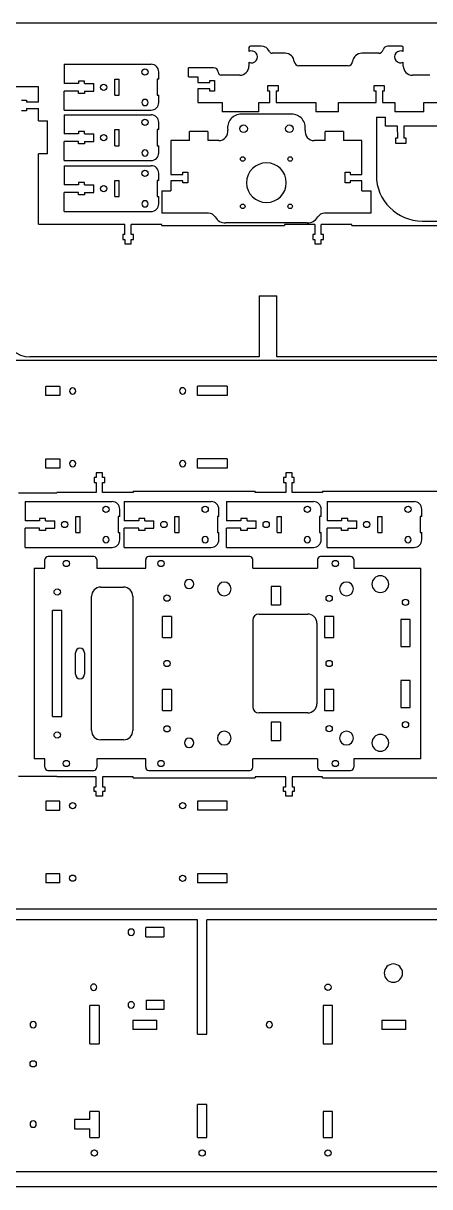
# Model space of a CAD drawing. Header units: millimetres. Extents: x -2614 to 1371, y 670 to 4202.
# Drawn here: x -2140 to -1874, y 3440 to 4202 of the extents above; entities that cross this region are included whole.
import ezdxf

# ---------------------------------------------------------------- set-up
doc = ezdxf.new("R2010")
doc.units = ezdxf.units.MM
doc.linetypes.add('HIDDEN', pattern=[9.525, 6.35, -3.175])
doc.layers.get('0').update_dxf_attribs({"lineweight": 70})
doc.layers.add('Hidden', color=7, linetype='HIDDEN', lineweight=70)

msp = doc.modelspace()

# ---------------------------------------------------------------- linework, layer by layer
at = {"color": 7, "lineweight": -3}
for p, q in [((-1343.75, 4201.8), (-2613.75, 4201.8)), ((-1992.12, 4185.85), (-1992.12, 4183.3)), ((-1984.22, 4186.85), (-1991.12, 4186.85)), ((-1892.12, 4186.85), (-1901.31, 4186.85)), ((-1891.12, 4183.3), (-1891.12, 4185.85)), ((-1992.12, 4176.26), (-1992.12, 4173.78)), ((-1968.43, 4182.12), (-1976.92, 4182.12)), ((-1907.17, 4182.12), (-1918.3, 4182.12)), ((-1891.12, 4173.78), (-1891.12, 4176.26)), ((-2113.17, 4174.91), (-2056.17, 4174.91)), ((-2113.17, 4174.91), (-2113.17, 4162.41)), ((-2051.17, 4165.16), (-2051.17, 4169.91)), ((-2031.62, 4166.72), (-2031.62, 4172.72)), ((-2015.27, 4172.72), (-2031.62, 4172.72)), ((-1927.26, 4173.95), (-1959.47, 4173.95)), ((-2103.66, 4162.41), (-2113.17, 4162.41)), ((-2103.66, 4163.91), (-2103.66, 4162.41)), ((-2099.66, 4163.91), (-2103.66, 4163.91)), ((-2099.66, 4162.41), (-2099.66, 4163.91)), ((-2099.66, 4162.41), (-2093.66, 4162.41)), ((-2093.66, 4157.41), (-2093.66, 4162.41)), ((-2079.97, 4154.66), (-2079.97, 4165.16)), ((-2079.97, 4165.16), (-2077.17, 4165.16)), ((-2077.17, 4154.66), (-2077.17, 4165.16)), ((-2052.17, 4165.16), (-2052.17, 4154.66)), ((-2051.17, 4165.16), (-2052.17, 4165.16)), ((-2031.62, 4166.72), (-2025.62, 4166.72)), ((-2025.62, 4166.72), (-2025.62, 4162.9)), ((-2025.62, 4162.9), (-2017.82, 4162.9)), ((-2017.82, 4162.9), (-2017.82, 4164.35)), ((-2017.82, 4164.35), (-2014.62, 4164.35)), ((-2014.62, 4164.35), (-2014.62, 4157.35)), ((-1998.12, 4167.78), (-2010.27, 4167.78)), ((-1979.89, 4160.85), (-1979.89, 4157.65)), ((-1972.89, 4160.85), (-1979.89, 4160.85)), ((-1972.89, 4157.65), (-1972.89, 4160.85)), ((-1910.35, 4160.85), (-1910.35, 4157.65)), ((-1903.35, 4160.85), (-1910.35, 4160.85)), ((-1903.35, 4157.65), (-1903.35, 4160.85)), ((-1873.83, 4167.78), (-1885.12, 4167.78)), ((-2129.96, 4160.25), (-2146.47, 4160.25)), ((-2129.96, 4150.07), (-2129.96, 4160.25)), ((-2103.66, 4157.41), (-2113.17, 4157.41)), ((-2113.17, 4144.91), (-2113.17, 4157.41)), ((-2103.66, 4155.91), (-2103.66, 4157.41)), ((-2099.66, 4155.91), (-2103.66, 4155.91)), ((-2099.66, 4157.41), (-2093.66, 4157.41)), ((-2099.66, 4157.41), (-2099.66, 4155.91)), ((-2079.97, 4154.66), (-2077.17, 4154.66)), ((-2052.17, 4154.66), (-2051.17, 4154.66)), ((-2051.17, 4149.91), (-2051.17, 4154.66)), ((-2017.82, 4158.8), (-2025.62, 4158.8)), ((-2025.62, 4158.8), (-2025.62, 4149.85)), ((-2017.82, 4157.35), (-2017.82, 4158.8)), ((-2014.62, 4157.35), (-2017.82, 4157.35)), ((-1979.89, 4157.65), (-1978.44, 4157.65)), ((-1978.44, 4149.85), (-1978.44, 4157.65)), ((-1974.34, 4157.65), (-1972.89, 4157.65)), ((-1974.34, 4157.65), (-1974.34, 4149.85)), ((-1910.35, 4157.65), (-1908.9, 4157.65)), ((-1908.9, 4149.85), (-1908.9, 4157.65)), ((-1904.8, 4157.65), (-1903.35, 4157.65)), ((-1904.8, 4157.65), (-1904.8, 4149.85)), ((-2140.96, 4151.52), (-2137.76, 4151.52)), ((-2137.76, 4151.52), (-2137.76, 4150.07)), ((-2129.96, 4150.07), (-2137.76, 4150.07)), ((-2137.76, 4145.97), (-2129.96, 4145.97)), ((-2137.76, 4145.97), (-2137.76, 4144.52)), ((-2129.96, 4137.97), (-2129.96, 4145.97)), ((-2025.62, 4149.85), (-2009.62, 4149.85)), ((-2009.62, 4149.85), (-2009.62, 4143.85)), ((-1985.62, 4143.85), (-1985.62, 4149.85)), ((-1985.62, 4149.85), (-1978.44, 4149.85)), ((-1974.34, 4149.85), (-1948.36, 4149.85)), ((-1948.36, 4149.85), (-1948.36, 4143.85)), ((-1933.56, 4143.85), (-1933.56, 4149.85)), ((-1933.56, 4149.85), (-1908.9, 4149.85)), ((-1904.8, 4149.85), (-1896.62, 4149.85)), ((-1896.62, 4149.85), (-1896.62, 4143.85)), ((-1877.62, 4143.85), (-1877.62, 4149.85)), ((-1877.62, 4149.85), (-1856.62, 4149.85)), ((-2137.76, 4144.52), (-2140.96, 4144.52)), ((-2129.96, 4137.97), (-2123.96, 4137.97)), ((-2123.96, 4116.3), (-2123.96, 4137.97)), ((-2113.17, 4144.91), (-2056.17, 4144.91)), ((-2113.17, 4141.87), (-2056.17, 4141.87)), ((-2113.17, 4141.87), (-2113.17, 4129.37)), ((-1985.62, 4143.85), (-2009.62, 4143.85)), ((-1964.22, 4142.3), (-1997.12, 4142.3)), ((-1933.56, 4143.85), (-1948.36, 4143.85)), ((-1908.74, 4140.32), (-1902.74, 4140.32)), ((-1908.74, 4140.32), (-1908.74, 4102.29)), ((-1902.74, 4134.32), (-1902.74, 4140.32)), ((-1877.62, 4143.85), (-1896.62, 4143.85)), ((-2103.66, 4130.87), (-2103.66, 4129.37)), ((-2099.66, 4130.87), (-2103.66, 4130.87)), ((-2099.66, 4129.37), (-2099.66, 4130.87)), ((-2079.97, 4121.62), (-2079.97, 4132.12)), ((-2079.97, 4132.12), (-2077.17, 4132.12)), ((-2077.17, 4121.62), (-2077.17, 4132.12)), ((-2052.17, 4132.12), (-2052.17, 4121.62)), ((-2051.17, 4132.12), (-2052.17, 4132.12)), ((-2051.17, 4132.12), (-2051.17, 4136.87)), ((-2019.04, 4130.95), (-2031.04, 4130.95)), ((-2031.04, 4124.95), (-2031.04, 4130.95)), ((-2019.04, 4130.95), (-2019.04, 4124.95)), ((-1930.3, 4130.95), (-1942.3, 4130.95)), ((-1942.3, 4124.95), (-1942.3, 4130.95)), ((-1930.3, 4130.95), (-1930.3, 4124.95)), ((-1894.87, 4134.32), (-1902.74, 4134.32)), ((-1894.79, 4126.53), (-1894.87, 4134.32)), ((-1841.74, 4134.32), (-1890.69, 4134.32)), ((-1890.69, 4134.32), (-1890.69, 4126.53)), ((-2103.66, 4129.37), (-2113.17, 4129.37)), ((-2103.66, 4124.37), (-2113.17, 4124.37)), ((-2113.17, 4111.87), (-2113.17, 4124.37)), ((-2103.66, 4122.87), (-2103.66, 4124.37)), ((-2099.66, 4122.87), (-2103.66, 4122.87)), ((-2099.66, 4129.37), (-2093.66, 4129.37)), ((-2099.66, 4124.37), (-2093.66, 4124.37)), ((-2099.66, 4124.37), (-2099.66, 4122.87)), ((-2093.66, 4124.37), (-2093.66, 4129.37)), ((-2031.04, 4124.95), (-2043.17, 4124.95)), ((-2043.17, 4124.95), (-2043.17, 4102.77)), ((-2011.93, 4124.95), (-2019.04, 4124.95)), ((-1942.3, 4124.95), (-1949.4, 4124.95)), ((-1918.17, 4124.95), (-1930.3, 4124.95)), ((-1918.17, 4102.77), (-1918.17, 4124.95)), ((-1894.79, 4126.53), (-1896.24, 4126.51)), ((-1896.24, 4126.51), (-1896.24, 4123.31)), ((-1896.24, 4123.31), (-1889.24, 4123.33)), ((-1889.24, 4126.53), (-1890.69, 4126.53)), ((-1889.24, 4123.33), (-1889.24, 4126.53)), ((-2129.96, 4070.25), (-2129.96, 4116.3)), ((-2123.96, 4116.3), (-2129.96, 4116.3)), ((-2079.97, 4121.62), (-2077.17, 4121.62)), ((-2052.17, 4121.62), (-2051.17, 4121.62)), ((-2051.17, 4116.87), (-2051.17, 4121.62)), ((-2113.17, 4111.87), (-2056.17, 4111.87)), ((-2113.17, 4108.52), (-2056.17, 4108.52)), ((-2113.17, 4108.52), (-2113.17, 4096.02)), ((-2051.17, 4098.77), (-2051.17, 4103.52)), ((-2043.17, 4102.77), (-2035.37, 4102.77)), ((-2035.37, 4102.77), (-2035.37, 4104.22)), ((-2035.37, 4104.22), (-2032.17, 4104.22)), ((-2032.17, 4104.22), (-2032.17, 4097.22)), ((-1929.17, 4097.22), (-1929.17, 4104.22)), ((-1929.17, 4104.22), (-1925.97, 4104.22)), ((-1925.97, 4104.22), (-1925.97, 4102.77)), ((-1925.97, 4102.77), (-1918.17, 4102.77)), ((-2103.66, 4096.02), (-2113.17, 4096.02)), ((-2103.66, 4097.52), (-2103.66, 4096.02)), ((-2099.66, 4097.52), (-2103.66, 4097.52)), ((-2099.66, 4096.02), (-2099.66, 4097.52)), ((-2099.66, 4096.02), (-2093.66, 4096.02)), ((-2093.66, 4091.02), (-2093.66, 4096.02)), ((-2079.97, 4088.27), (-2079.97, 4098.77)), ((-2079.97, 4098.77), (-2077.17, 4098.77)), ((-2077.17, 4088.27), (-2077.17, 4098.77)), ((-2052.17, 4098.77), (-2052.17, 4088.27)), ((-2051.17, 4098.77), (-2052.17, 4098.77)), ((-2049.17, 4092.04), (-2043.17, 4092.04)), ((-2049.17, 4092.04), (-2049.17, 4077.38)), ((-2043.17, 4098.67), (-2043.17, 4092.04)), ((-2035.37, 4098.67), (-2043.17, 4098.67)), ((-2035.37, 4097.22), (-2035.37, 4098.67)), ((-2032.17, 4097.22), (-2035.37, 4097.22)), ((-1925.97, 4097.22), (-1929.17, 4097.22)), ((-1925.97, 4098.67), (-1925.97, 4097.22)), ((-1918.17, 4098.67), (-1925.97, 4098.67)), ((-1918.17, 4092.04), (-1918.17, 4098.67)), ((-1918.17, 4092.04), (-1912.17, 4092.04)), ((-1912.17, 4077.38), (-1912.17, 4092.04)), ((-2103.66, 4091.02), (-2113.17, 4091.02)), ((-2113.17, 4078.52), (-2113.17, 4091.02)), ((-2103.66, 4089.52), (-2103.66, 4091.02)), ((-2099.66, 4089.52), (-2103.66, 4089.52)), ((-2099.66, 4091.02), (-2093.66, 4091.02)), ((-2099.66, 4091.02), (-2099.66, 4089.52)), ((-2079.97, 4088.27), (-2077.17, 4088.27)), ((-2052.17, 4088.27), (-2051.17, 4088.27)), ((-2051.17, 4083.52), (-2051.17, 4088.27)), ((-2113.17, 4078.52), (-2056.17, 4078.52)), ((-2018.56, 4077.38), (-2049.17, 4077.38)), ((-1912.17, 4077.38), (-1942.77, 4077.38)), ((-2129.96, 4070.25), (-2104.01, 4070.25)), ((-2104.01, 4070.25), (-2104.01, 4069.95)), ((-2073.26, 4069.95), (-2104.01, 4069.95)), ((-2073.26, 4063.45), (-2073.26, 4069.95)), ((-2049.16, 4069.95), (-2069.16, 4069.95)), ((-2069.16, 4063.45), (-2069.16, 4069.95)), ((-2049.16, 4069.25), (-2049.16, 4069.95)), ((-2049.16, 4069.25), (-1968.93, 4069.25)), ((-1953.97, 4070.99), (-2007.37, 4070.99)), ((-1948.93, 4069.95), (-1968.93, 4069.95)), ((-1968.93, 4069.95), (-1968.93, 4069.25)), ((-1948.93, 4069.95), (-1948.93, 4063.45)), ((-1924.83, 4069.95), (-1944.83, 4069.95)), ((-1944.83, 4063.45), (-1944.83, 4069.95)), ((-1924.83, 4069.25), (-1924.83, 4069.95)), ((-1924.83, 4069.25), (-1844.85, 4069.25)), ((-1878.74, 4072.29), (-1676.23, 4072.29)), ((-2074.71, 4063.45), (-2074.71, 4060.25)), ((-2073.26, 4063.45), (-2074.71, 4063.45)), ((-2067.71, 4063.45), (-2069.16, 4063.45)), ((-2067.71, 4060.25), (-2067.71, 4063.45)), ((-1950.38, 4063.45), (-1950.38, 4060.25)), ((-1948.93, 4063.45), (-1950.38, 4063.45)), ((-1943.38, 4063.45), (-1944.83, 4063.45)), ((-1943.38, 4060.25), (-1943.38, 4063.45)), ((-2074.71, 4060.25), (-2073.26, 4060.25)), ((-2073.26, 4060.25), (-2073.26, 4057.25)), ((-2073.26, 4057.25), (-2069.16, 4057.25)), ((-2069.16, 4060.25), (-2067.71, 4060.25)), ((-2069.16, 4057.25), (-2069.16, 4060.25)), ((-1950.38, 4060.25), (-1948.93, 4060.25)), ((-1948.93, 4060.25), (-1948.93, 4057.25)), ((-1948.93, 4057.25), (-1944.83, 4057.25)), ((-1944.83, 4060.25), (-1943.38, 4060.25)), ((-1944.83, 4057.25), (-1944.83, 4060.25)), ((-1985.43, 4023.25), (-1985.43, 3983.25)), ((-1985.43, 4023.25), (-1973.88, 4023.25)), ((-1973.88, 3983.25), (-1973.88, 4023.25)), ((-2191.18, 3981.26), (-1367.54, 3981.26)), ((-1985.43, 3983.25), (-2135.46, 3983.25)), ((-1546.97, 3983.25), (-1973.88, 3983.25)), ((-2125.09, 3958.06), (-2125.09, 3963.95)), ((-2115.94, 3963.95), (-2125.09, 3963.95)), ((-2115.94, 3963.95), (-2115.94, 3958.06)), ((-2006.3, 3964.04), (-2025.72, 3964.04)), ((-2025.72, 3958.06), (-2025.72, 3964.04)), ((-2006.3, 3964.04), (-2006.3, 3958.06)), ((-2115.94, 3958.06), (-2125.09, 3958.06)), ((-2006.3, 3958.06), (-2025.72, 3958.06)), ((-2125.13, 3910.44), (-2125.13, 3916.44)), ((-2125.13, 3916.44), (-2115.97, 3916.44)), ((-2115.97, 3910.44), (-2125.13, 3910.44)), ((-2115.97, 3916.44), (-2115.97, 3910.44)), ((-2025.75, 3910.47), (-2025.75, 3916.47)), ((-2006.33, 3916.47), (-2025.75, 3916.47)), ((-2006.33, 3910.47), (-2025.75, 3910.47)), ((-2006.33, 3916.47), (-2006.33, 3910.47)), ((-2093.53, 3904.26), (-2093.53, 3901.06)), ((-2092.08, 3904.26), (-2093.53, 3904.26)), ((-2092.08, 3907.26), (-2092.08, 3904.26)), ((-2087.98, 3907.26), (-2092.08, 3907.26)), ((-2087.98, 3904.26), (-2087.98, 3907.26)), ((-2086.53, 3904.26), (-2087.98, 3904.26)), ((-2086.53, 3901.06), (-2086.53, 3904.26)), ((-1969.47, 3904.26), (-1969.47, 3901.06)), ((-1968.02, 3904.26), (-1969.47, 3904.26)), ((-1968.02, 3907.26), (-1968.02, 3904.26)), ((-1963.92, 3907.26), (-1968.02, 3907.26)), ((-1963.92, 3904.26), (-1963.92, 3907.26)), ((-1962.47, 3904.26), (-1963.92, 3904.26)), ((-1962.47, 3901.06), (-1962.47, 3904.26)), ((-2142.93, 3894.26), (-2117.93, 3894.26)), ((-2092.08, 3894.56), (-2117.93, 3894.56)), ((-2117.93, 3894.26), (-2117.93, 3894.56)), ((-2093.53, 3901.06), (-2092.08, 3901.06)), ((-2092.08, 3901.06), (-2092.08, 3894.56)), ((-2087.98, 3901.06), (-2086.53, 3901.06)), ((-2087.98, 3894.56), (-2087.98, 3901.06)), ((-2067.98, 3894.56), (-2087.98, 3894.56)), ((-2067.98, 3895.26), (-2067.98, 3894.56)), ((-2067.98, 3895.26), (-1988.02, 3895.26)), ((-1988.02, 3894.56), (-1988.02, 3895.26)), ((-1968.02, 3894.56), (-1988.02, 3894.56)), ((-1969.47, 3901.06), (-1968.02, 3901.06)), ((-1968.02, 3901.06), (-1968.02, 3894.56)), ((-1963.92, 3901.06), (-1962.47, 3901.06)), ((-1963.92, 3894.56), (-1963.92, 3901.06)), ((-1943.92, 3894.56), (-1963.92, 3894.56)), ((-1943.92, 3895.26), (-1943.92, 3894.56)), ((-1943.92, 3895.26), (-1863.68, 3895.26)), ((-2138.69, 3888.52), (-2081.69, 3888.52)), ((-2138.69, 3888.52), (-2138.69, 3876.02)), ((-2073.8, 3888.52), (-2016.8, 3888.52)), ((-2073.8, 3888.52), (-2073.8, 3876.02)), ((-2006.86, 3888.52), (-1949.86, 3888.52)), ((-2006.86, 3888.52), (-2006.86, 3876.02)), ((-1941.03, 3888.52), (-1884.03, 3888.52)), ((-1941.03, 3888.52), (-1941.03, 3876.02)), ((-2105.49, 3868.27), (-2105.49, 3878.77)), ((-2105.49, 3878.77), (-2102.69, 3878.77)), ((-2102.69, 3868.27), (-2102.69, 3878.77)), ((-2077.69, 3878.77), (-2077.69, 3868.27)), ((-2076.69, 3878.77), (-2077.69, 3878.77)), ((-2076.69, 3878.77), (-2076.69, 3883.52)), ((-2040.6, 3868.27), (-2040.6, 3878.77)), ((-2040.6, 3878.77), (-2037.8, 3878.77)), ((-2037.8, 3868.27), (-2037.8, 3878.77)), ((-2012.8, 3878.77), (-2012.8, 3868.27)), ((-2011.8, 3878.77), (-2012.8, 3878.77)), ((-2011.8, 3878.77), (-2011.8, 3883.52)), ((-1973.66, 3868.27), (-1973.66, 3878.77)), ((-1973.66, 3878.77), (-1970.86, 3878.77)), ((-1970.86, 3868.27), (-1970.86, 3878.77)), ((-1945.86, 3878.77), (-1945.86, 3868.27)), ((-1944.86, 3878.77), (-1945.86, 3878.77)), ((-1944.86, 3878.77), (-1944.86, 3883.52)), ((-1907.83, 3868.27), (-1907.83, 3878.77)), ((-1907.83, 3878.77), (-1905.03, 3878.77)), ((-1905.03, 3868.27), (-1905.03, 3878.77)), ((-1880.03, 3878.77), (-1880.03, 3868.27)), ((-1879.03, 3878.77), (-1880.03, 3878.77)), ((-1879.03, 3878.77), (-1879.03, 3883.52)), ((-2129.18, 3876.02), (-2138.69, 3876.02)), ((-2129.18, 3871.02), (-2138.69, 3871.02)), ((-2138.69, 3858.52), (-2138.69, 3871.02)), ((-2129.18, 3877.52), (-2129.18, 3876.02)), ((-2125.18, 3877.52), (-2129.18, 3877.52)), ((-2129.18, 3869.52), (-2129.18, 3871.02)), ((-2125.18, 3876.02), (-2125.18, 3877.52)), ((-2125.18, 3876.02), (-2119.18, 3876.02)), ((-2125.18, 3871.02), (-2119.18, 3871.02)), ((-2125.18, 3871.02), (-2125.18, 3869.52)), ((-2119.18, 3871.02), (-2119.18, 3876.02)), ((-2064.29, 3876.02), (-2073.8, 3876.02)), ((-2064.29, 3871.02), (-2073.8, 3871.02)), ((-2073.8, 3858.52), (-2073.8, 3871.02)), ((-2064.29, 3877.52), (-2064.29, 3876.02)), ((-2060.29, 3877.52), (-2064.29, 3877.52)), ((-2064.29, 3869.52), (-2064.29, 3871.02)), ((-2060.29, 3876.02), (-2060.29, 3877.52)), ((-2060.29, 3876.02), (-2054.29, 3876.02)), ((-2060.29, 3871.02), (-2054.29, 3871.02)), ((-2060.29, 3871.02), (-2060.29, 3869.52)), ((-2054.29, 3871.02), (-2054.29, 3876.02)), ((-1997.35, 3876.02), (-2006.86, 3876.02)), ((-1997.35, 3871.02), (-2006.86, 3871.02)), ((-2006.86, 3858.52), (-2006.86, 3871.02)), ((-1997.35, 3877.52), (-1997.35, 3876.02)), ((-1993.35, 3877.52), (-1997.35, 3877.52)), ((-1997.35, 3869.52), (-1997.35, 3871.02)), ((-1993.35, 3876.02), (-1993.35, 3877.52)), ((-1993.35, 3876.02), (-1987.35, 3876.02)), ((-1993.35, 3871.02), (-1987.35, 3871.02)), ((-1993.35, 3871.02), (-1993.35, 3869.52)), ((-1987.35, 3871.02), (-1987.35, 3876.02)), ((-1931.52, 3876.02), (-1941.03, 3876.02)), ((-1931.52, 3871.02), (-1941.03, 3871.02)), ((-1941.03, 3858.52), (-1941.03, 3871.02)), ((-1931.52, 3877.52), (-1931.52, 3876.02)), ((-1927.52, 3877.52), (-1931.52, 3877.52)), ((-1931.52, 3869.52), (-1931.52, 3871.02)), ((-1927.52, 3876.02), (-1927.52, 3877.52)), ((-1927.52, 3876.02), (-1921.52, 3876.02)), ((-1927.52, 3871.02), (-1921.52, 3871.02)), ((-1927.52, 3871.02), (-1927.52, 3869.52)), ((-1921.52, 3871.02), (-1921.52, 3876.02)), ((-2125.18, 3869.52), (-2129.18, 3869.52)), ((-2105.49, 3868.27), (-2102.69, 3868.27)), ((-2077.69, 3868.27), (-2076.69, 3868.27)), ((-2076.69, 3863.52), (-2076.69, 3868.27)), ((-2060.29, 3869.52), (-2064.29, 3869.52)), ((-2040.6, 3868.27), (-2037.8, 3868.27)), ((-2012.8, 3868.27), (-2011.8, 3868.27)), ((-2011.8, 3863.52), (-2011.8, 3868.27)), ((-1993.35, 3869.52), (-1997.35, 3869.52)), ((-1973.66, 3868.27), (-1970.86, 3868.27)), ((-1945.86, 3868.27), (-1944.86, 3868.27)), ((-1944.86, 3863.52), (-1944.86, 3868.27)), ((-1927.52, 3869.52), (-1931.52, 3869.52)), ((-1907.83, 3868.27), (-1905.03, 3868.27)), ((-1880.03, 3868.27), (-1879.03, 3868.27)), ((-1879.03, 3863.52), (-1879.03, 3868.27)), ((-2138.69, 3858.52), (-2081.69, 3858.52)), ((-2073.8, 3858.52), (-2016.8, 3858.52)), ((-2006.86, 3858.52), (-1949.86, 3858.52)), ((-1941.03, 3858.52), (-1884.03, 3858.52)), ((-2125.71, 3845), (-2125.71, 3850.5)), ((-2093.66, 3852.5), (-2123.71, 3852.5)), ((-2091.66, 3850.5), (-2091.66, 3845)), ((-2059.7, 3845), (-2059.7, 3850.5)), ((-1991.64, 3852.5), (-2057.7, 3852.5)), ((-1989.64, 3845), (-1989.64, 3850.5)), ((-1947.22, 3850.5), (-1947.22, 3845)), ((-1925.59, 3852.5), (-1945.22, 3852.5)), ((-1923.59, 3850.5), (-1923.59, 3845)), ((-2132.71, 3845), (-2125.71, 3845)), ((-2132.71, 3845), (-2132.71, 3720)), ((-2091.66, 3845), (-2059.7, 3845)), ((-1989.64, 3845), (-1947.22, 3845)), ((-1923.59, 3845), (-1879.59, 3845)), ((-1879.59, 3720), (-1879.59, 3845)), ((-2095.15, 3738.5), (-2095.15, 3826.5)), ((-2089.15, 3832.5), (-2074.15, 3832.5)), ((-2068.15, 3826.5), (-2068.15, 3738.5)), ((-1971.49, 3832.84), (-1977.49, 3832.84)), ((-1977.49, 3832.84), (-1977.49, 3820.84)), ((-1971.49, 3832.84), (-1971.49, 3820.84)), ((-1977.49, 3820.84), (-1971.49, 3820.84)), ((-2114.61, 3817.22), (-2120.61, 3817.22)), ((-2120.61, 3747.78), (-2120.61, 3817.22)), ((-2114.61, 3747.78), (-2114.61, 3817.22)), ((-2042.81, 3813.19), (-2048.81, 3813.19)), ((-2048.81, 3799.52), (-2048.81, 3813.19)), ((-2042.81, 3813.19), (-2042.81, 3799.52)), ((-1989.64, 3810.84), (-1989.64, 3754.16)), ((-1985.64, 3814.84), (-1953.64, 3814.84)), ((-1942.64, 3813.19), (-1942.64, 3799.59)), ((-1936.64, 3813.19), (-1942.64, 3813.19)), ((-1936.64, 3799.59), (-1936.64, 3813.19)), ((-1892.69, 3811.25), (-1892.69, 3793.58)), ((-1886.69, 3811.25), (-1892.69, 3811.25)), ((-1886.69, 3793.58), (-1886.69, 3811.25)), ((-1947.64, 3808.84), (-1947.64, 3756.16)), ((-2048.81, 3799.52), (-2042.81, 3799.52)), ((-1942.64, 3799.59), (-1936.64, 3799.59)), ((-2105.71, 3775.5), (-2105.71, 3789.5)), ((-2099.71, 3789.5), (-2099.71, 3775.5)), ((-1892.69, 3793.58), (-1886.69, 3793.58)), ((-2042.81, 3765.48), (-2048.81, 3765.48)), ((-2048.81, 3751.81), (-2048.81, 3765.48)), ((-2042.81, 3765.48), (-2042.81, 3751.81)), ((-1942.64, 3765.4), (-1942.64, 3751.81)), ((-1936.64, 3765.4), (-1942.64, 3765.4)), ((-1936.64, 3751.81), (-1936.64, 3765.4)), ((-1892.69, 3771.41), (-1892.69, 3753.74)), ((-1886.69, 3771.41), (-1892.69, 3771.41)), ((-1886.69, 3753.74), (-1886.69, 3771.41)), ((-2048.81, 3751.81), (-2042.81, 3751.81)), ((-1953.64, 3750.16), (-1985.64, 3750.16)), ((-1942.64, 3751.81), (-1936.64, 3751.81)), ((-1892.69, 3753.74), (-1886.69, 3753.74)), ((-2120.61, 3747.78), (-2114.61, 3747.78)), ((-1977.49, 3744.16), (-1977.49, 3732.16)), ((-1971.49, 3744.16), (-1977.49, 3744.16)), ((-1971.49, 3744.16), (-1971.49, 3732.16)), ((-2074.15, 3732.5), (-2089.15, 3732.5)), ((-1977.49, 3732.16), (-1971.49, 3732.16)), ((-2125.71, 3720), (-2132.71, 3720)), ((-2125.71, 3714.5), (-2125.71, 3720)), ((-2091.66, 3720), (-2091.66, 3714.5)), ((-2059.7, 3720), (-2091.66, 3720)), ((-2059.7, 3714.5), (-2059.7, 3720)), ((-1989.64, 3714.5), (-1989.64, 3720)), ((-1947.22, 3720), (-1989.64, 3720)), ((-1947.22, 3720), (-1947.22, 3714.5)), ((-1923.59, 3720), (-1923.59, 3714.5)), ((-1879.59, 3720), (-1923.59, 3720)), ((-2123.71, 3712.5), (-2093.66, 3712.5)), ((-2057.7, 3712.5), (-1991.64, 3712.5)), ((-1945.22, 3712.5), (-1925.59, 3712.5)), ((-2142.93, 3708.59), (-2117.93, 3708.59)), ((-2117.93, 3708.59), (-2117.93, 3708.29)), ((-2092.08, 3708.29), (-2117.93, 3708.29)), ((-2092.08, 3701.79), (-2092.08, 3708.29)), ((-2067.98, 3708.29), (-2087.98, 3708.29)), ((-2087.98, 3708.29), (-2087.98, 3701.79)), ((-2067.98, 3707.59), (-2067.98, 3708.29)), ((-2067.98, 3707.59), (-1988.02, 3707.59)), ((-1968.02, 3708.29), (-1988.02, 3708.29)), ((-1988.02, 3708.29), (-1988.02, 3707.59)), ((-1968.02, 3701.79), (-1968.02, 3708.29)), ((-1943.92, 3708.29), (-1963.92, 3708.29)), ((-1963.92, 3708.29), (-1963.92, 3701.79)), ((-1943.92, 3707.59), (-1943.92, 3708.29)), ((-1943.92, 3707.59), (-1863.68, 3707.59)), ((-2093.53, 3698.59), (-2093.53, 3701.79)), ((-2093.53, 3701.79), (-2092.08, 3701.79)), ((-2092.08, 3698.59), (-2093.53, 3698.59)), ((-2092.08, 3695.59), (-2092.08, 3698.59)), ((-2087.98, 3701.79), (-2086.53, 3701.79)), ((-2086.53, 3698.59), (-2087.98, 3698.59)), ((-2087.98, 3698.59), (-2087.98, 3695.59)), ((-2086.53, 3701.79), (-2086.53, 3698.59)), ((-1969.47, 3698.59), (-1969.47, 3701.79)), ((-1969.47, 3701.79), (-1968.02, 3701.79)), ((-1968.02, 3698.59), (-1969.47, 3698.59)), ((-1968.02, 3695.59), (-1968.02, 3698.59)), ((-1963.92, 3701.79), (-1962.47, 3701.79)), ((-1962.47, 3698.59), (-1963.92, 3698.59)), ((-1963.92, 3698.59), (-1963.92, 3695.59)), ((-1962.47, 3701.79), (-1962.47, 3698.59)), ((-2125.13, 3692.41), (-2125.13, 3686.41)), ((-2115.97, 3692.41), (-2125.13, 3692.41)), ((-2115.97, 3686.41), (-2115.97, 3692.41)), ((-2087.98, 3695.59), (-2092.08, 3695.59)), ((-2006.33, 3692.38), (-2025.75, 3692.38)), ((-2025.75, 3692.38), (-2025.75, 3686.38)), ((-2006.33, 3686.38), (-2006.33, 3692.38)), ((-1963.92, 3695.59), (-1968.02, 3695.59)), ((-2125.13, 3686.41), (-2115.97, 3686.41)), ((-2006.33, 3686.38), (-2025.75, 3686.38)), ((-2115.94, 3644.78), (-2125.09, 3644.78)), ((-2125.09, 3644.78), (-2125.09, 3638.89)), ((-2115.94, 3638.89), (-2115.94, 3644.78)), ((-2025.72, 3644.78), (-2025.72, 3638.8)), ((-2006.3, 3644.78), (-2025.72, 3644.78)), ((-2006.3, 3638.8), (-2006.3, 3644.78)), ((-2115.94, 3638.89), (-2125.09, 3638.89)), ((-2006.3, 3638.8), (-2025.72, 3638.8)), ((-1367.54, 3621.59), (-2191.18, 3621.59)), ((-2025.75, 3614.7), (-2190.74, 3614.7)), ((-2025.75, 3539.69), (-2025.75, 3614.7)), ((-1860.35, 3614.7), (-2019.75, 3614.7)), ((-2019.75, 3539.69), (-2019.75, 3614.7)), ((-2059.54, 3603.5), (-2059.54, 3609.5)), ((-2047.92, 3609.5), (-2059.54, 3609.5)), ((-2047.92, 3609.5), (-2047.92, 3603.5)), ((-2059.54, 3603.5), (-2047.92, 3603.5)), ((-2059.47, 3561.9), (-2059.47, 3555.9)), ((-2059.47, 3561.9), (-2047.85, 3561.9)), ((-2047.85, 3561.9), (-2047.85, 3555.9)), ((-2096.25, 3533.42), (-2096.25, 3558.42)), ((-2090.25, 3558.42), (-2096.25, 3558.42)), ((-2090.25, 3558.42), (-2090.25, 3533.42)), ((-2047.85, 3555.9), (-2059.47, 3555.9)), ((-1943.45, 3558.42), (-1943.45, 3533.42)), ((-1937.45, 3558.42), (-1943.45, 3558.42)), ((-1937.45, 3533.42), (-1937.45, 3558.42)), ((-2068.2, 3548.87), (-2052.4, 3548.87)), ((-2068.2, 3548.87), (-2068.2, 3542.87)), ((-2052.4, 3542.87), (-2052.4, 3548.87)), ((-1905.2, 3548.87), (-1889.4, 3548.87)), ((-1905.2, 3548.87), (-1905.2, 3542.87)), ((-1889.4, 3542.87), (-1889.4, 3548.87)), ((-2052.4, 3542.87), (-2068.2, 3542.87)), ((-2025.75, 3539.69), (-2019.75, 3539.69)), ((-1889.4, 3542.87), (-1905.2, 3542.87)), ((-2096.25, 3533.42), (-2090.25, 3533.42)), ((-1943.45, 3533.42), (-1937.45, 3533.42)), ((-2019.75, 3493.65), (-2025.75, 3493.65)), ((-2025.75, 3471.98), (-2025.75, 3493.65)), ((-2019.75, 3471.98), (-2019.75, 3493.65)), ((-2096.25, 3483.8), (-2106.25, 3483.8)), ((-2106.25, 3483.8), (-2106.25, 3477.8)), ((-2096.25, 3483.8), (-2096.25, 3489.06)), ((-2090.25, 3489.06), (-2096.25, 3489.06)), ((-2090.25, 3489.06), (-2090.25, 3471.98)), ((-1937.45, 3489.06), (-1943.45, 3489.06)), ((-1943.45, 3489.06), (-1943.45, 3471.98)), ((-1937.45, 3471.98), (-1937.45, 3489.06)), ((-2106.25, 3477.8), (-2096.25, 3477.8)), ((-2096.25, 3471.98), (-2096.25, 3477.8)), ((-2096.25, 3471.98), (-2090.25, 3471.98)), ((-2025.75, 3471.98), (-2019.75, 3471.98)), ((-1943.45, 3471.98), (-1937.45, 3471.98)), ((-2184.74, 3449.7), (-1363.75, 3449.7)), ((-1343.75, 3439.8), (-2613.75, 3439.8))]:
    msp.add_line(p, q, dxfattribs=at)
for centre, radius in [((-2060.17, 4169.91), 2.05), ((-2087.17, 4159.91), 2.05), ((-2060.17, 4136.87), 2.05), ((-1995.67, 4132.7), 2.5), ((-1965.67, 4132.7), 2.5), ((-2087.17, 4126.87), 2.05), ((-1996.17, 4112.89), 1.5), ((-1965.17, 4112.89), 1.5), ((-2060.17, 4103.52), 2.05), ((-2087.17, 4093.52), 2.05), ((-1996.17, 4081.89), 1.5), ((-1965.17, 4081.89), 1.5), ((-2085.69, 3883.52), 2.05), ((-2020.8, 3883.52), 2.05), ((-1953.86, 3883.52), 2.05), ((-1888.03, 3883.52), 2.05), ((-2112.69, 3873.52), 2.05), ((-2047.8, 3873.52), 2.05), ((-1980.86, 3873.52), 2.05), ((-1915.03, 3873.52), 2.05), ((-2111.71, 3848), 2.05), ((-2049.65, 3848), 2.05), ((-1935.59, 3848), 2.05), ((-2117.61, 3829.27), 2.05), ((-2045.81, 3825.3), 2.05), ((-1939.64, 3825.21), 2.05), ((-1889.69, 3822.5), 2.05), ((-2045.81, 3782.5), 2.05), ((-1939.64, 3782.5), 2.05), ((-2045.81, 3739.69), 2.05), ((-1939.64, 3739.79), 2.05), ((-1889.69, 3742.5), 2.05), ((-2117.61, 3735.73), 2.05), ((-2111.71, 3717), 2.05), ((-2049.65, 3717), 2.05), ((-1935.59, 3717), 2.05), ((-2107.52, 3689.41), 2.05), ((-2035.52, 3689.41), 2.05), ((-2107.52, 3641.89), 2.05), ((-2035.52, 3641.8), 2.05), ((-1940.45, 3570.47), 2.05), ((-2133.35, 3520.3), 2.05), ((-2093.25, 3461.93), 2.05), ((-2022.75, 3461.93), 2.05), ((-1940.45, 3461.93), 2.05)]:
    msp.add_circle(centre, radius, dxfattribs=at)
at = {"color": 7, "lineweight": -3, "extrusion": (-1.60814e-16, 4.91119e-15, -1)}
for centre in [(2060.17, 4149.91), (2060.17, 4116.87), (2060.17, 4083.52), (2085.69, 3863.52), (2020.8, 3863.52), (1953.86, 3863.52), (1888.03, 3863.52)]:
    msp.add_circle(centre, 2.05, dxfattribs=at)
at = {"color": 7, "lineweight": -3, "extrusion": (-3.24194e-21, 9.82033e-27, -1)}
for centre in [(2107.52, 3960.95), (2107.52, 3913.44)]:
    msp.add_circle(centre, 2.05, dxfattribs=at)
at = {"color": 7, "lineweight": -3, "extrusion": (-1.13171e-20, -3.42811e-26, -1)}
msp.add_circle((2035.52, 3913.44), 2.05, dxfattribs=at)
at = {"color": 7, "lineweight": -3, "extrusion": (1.47187e-15, 6.12303e-17, -1)}
for centre in [(2031.29, 3834.5), (2031.29, 3730.5)]:
    msp.add_circle(centre, 3, dxfattribs=at)
at = {"color": 7, "lineweight": -3, "extrusion": (-6.77393e-15, 6.12303e-17, -1)}
for centre in [(2008.3, 3831.31), (2008.3, 3733.68)]:
    msp.add_circle(centre, 4.5, dxfattribs=at)
at = {"color": 7, "lineweight": -3, "extrusion": (-6.77988e-15, 6.12303e-17, -1)}
for centre in [(1928.3, 3831.31), (1928.3, 3733.68)]:
    msp.add_circle(centre, 4.5, dxfattribs=at)
at = {"color": 7, "lineweight": -3, "extrusion": (4.91119e-15, 6.12303e-17, -1)}
for centre in [(1906.15, 3834.5), (1906.15, 3730.5)]:
    msp.add_circle(centre, 5.5, dxfattribs=at)
at = {"color": 7, "lineweight": -3, "extrusion": (-1.47049e-31, 2.83275e-16, -1)}
for centre in [(2069.19, 3606.5), (2069.19, 3558.9)]:
    msp.add_circle(centre, 2.05, dxfattribs=at)
at = {"color": 7, "lineweight": -3, "extrusion": (8.25921e-30, 3.48453e-15, -1)}
msp.add_circle((1897.62, 3579.7), 6, dxfattribs=at)
at = {"color": 7, "lineweight": -3, "extrusion": (-1.63492e-31, 2.83275e-16, -1)}
for centre in [(2093.75, 3570.47), (2133.35, 3545.87), (1978.75, 3545.87), (2133.35, 3480.8)]:
    msp.add_circle(centre, 2.05, dxfattribs=at)
at = {"color": 7, "lineweight": -3}
for centre, radius, start, end in [((-1991.12, 4185.85), 1, 90, 180), ((-1990.39, 4179.78), 3.92, 243.81145, 116.18855), ((-1984.22, 4180.85), 6, 24.10018, 90), ((-1907.17, 4185.12), 3, 270, 347.81253), ((-1901.31, 4183.85), 3, 90, 167.81253), ((-1892.85, 4179.78), 3.92, 63.81145, 296.18855), ((-1892.12, 4185.85), 1, 360, 90), ((-1976.92, 4184.12), 2, 204.10018, 270), ((-1968.43, 4176.12), 6, 5.31278, 90), ((-1959.47, 4176.95), 3, 185.31278, 270), ((-1927.26, 4176.95), 3, 270, 354.68722), ((-1918.3, 4176.12), 6, 90, 174.68722), ((-2056.17, 4169.91), 5, 0, 90), ((-2015.27, 4169.72), 3, 0.68757, 90), ((-2010.27, 4169.78), 2, 180.68757, 270), ((-1998.12, 4173.78), 6, 270, 360), ((-1885.12, 4173.78), 6, 180, 270), ((-2056.17, 4149.91), 5, 270, 360), ((-2056.17, 4136.87), 5, 0, 90), ((-1997.12, 4133.3), 9, 90, 189.01669), ((-1964.22, 4133.3), 9, 350.98332, 90), ((-2011.93, 4130.95), 6, 270, 9.01669), ((-1949.4, 4130.95), 6, 170.98332, 270), ((-2056.17, 4116.87), 5, 270, 360), ((-2056.17, 4103.52), 5, 0, 90), ((-1980.67, 4097.39), 13, 90, 270), ((-1980.67, 4097.39), 13, 270, 90), ((-1878.74, 4102.29), 30, 180, 270), ((-2056.17, 4083.52), 5, 270, 360), ((-2018.56, 4072.38), 5, 30.56141, 90), ((-1942.77, 4072.38), 5, 90, 149.43859), ((-2007.37, 4078.99), 8, 210.56141, 270), ((-1953.97, 4078.99), 8, 270, 329.43859), ((-2135.46, 3999.25), 16, 180, 270), ((-2035.52, 3961.04), 2.05, 0.00017, 358.74505), ((-2081.69, 3883.52), 5, 0, 90), ((-2016.8, 3883.52), 5, 0, 90), ((-1949.86, 3883.52), 5, 360, 90), ((-1884.03, 3883.52), 5, 360, 90), ((-2081.69, 3863.52), 5, 270, 360), ((-2016.8, 3863.52), 5, 270, 360), ((-1949.86, 3863.52), 5, 270, 0), ((-1884.03, 3863.52), 5, 270, 0), ((-2123.71, 3850.5), 2, 90, 180), ((-2093.66, 3850.5), 2, 0, 90), ((-2057.7, 3850.5), 2, 90, 180), ((-1991.64, 3850.5), 2, 0, 90), ((-1945.22, 3850.5), 2, 90, 180), ((-1925.59, 3850.5), 2, 0, 90), ((-2089.15, 3826.5), 6, 90, 180), ((-2074.15, 3826.5), 6, 0, 90), ((-1985.64, 3810.84), 4, 90, 180), ((-1953.64, 3808.84), 6, 0, 90), ((-2102.71, 3789.5), 3, 0, 180), ((-2102.71, 3775.5), 3, 180, 0), ((-1985.64, 3754.16), 4, 180, 270), ((-1953.64, 3756.16), 6, 270, 360), ((-2089.15, 3738.5), 6, 180, 270), ((-2074.15, 3738.5), 6, 270, 0), ((-2123.71, 3714.5), 2, 180, 270), ((-2093.66, 3714.5), 2, 270, 0), ((-2057.7, 3714.5), 2, 180, 270), ((-1991.64, 3714.5), 2, 270, 0), ((-1945.22, 3714.5), 2, 180, 270), ((-1925.59, 3714.5), 2, 270, 0)]:
    msp.add_arc(centre, radius, start, end, dxfattribs=at)
at = {"layer": 'Hidden', "lineweight": -3}
for p, q in [((-2125.09, 3963.95), (-2125.09, 3963.95)), ((-2125.09, 3958.06), (-2125.09, 3958.06)), ((-2125.13, 3916.44), (-2125.13, 3916.44)), ((-2125.13, 3910.44), (-2125.13, 3910.44)), ((-2125.13, 3692.41), (-2125.13, 3692.41)), ((-2125.13, 3686.41), (-2125.13, 3686.41)), ((-2125.09, 3644.78), (-2125.09, 3644.78)), ((-2125.09, 3638.89), (-2125.09, 3638.89)), ((-2047.92, 3609.5), (-2047.92, 3609.5)), ((-2047.92, 3603.5), (-2047.92, 3603.5)), ((-2047.85, 3561.9), (-2047.85, 3561.9)), ((-2047.85, 3555.9), (-2047.85, 3555.9)), ((-2025.75, 3493.65), (-2025.75, 3493.65)), ((-2019.75, 3493.65), (-2019.75, 3493.65)), ((-2025.75, 3471.98), (-2025.75, 3471.98)), ((-2019.75, 3471.98), (-2019.75, 3471.98))]:
    msp.add_line(p, q, dxfattribs=at)

doc.saveas('drawing.dxf')
